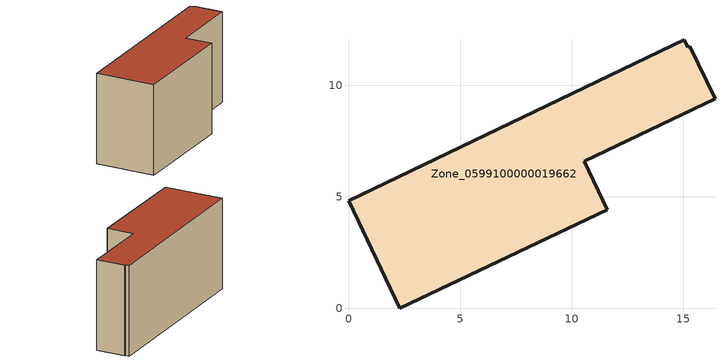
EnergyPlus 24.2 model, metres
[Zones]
Zone_0599100000019662
 floor ground (C_G): 0,4.83 15.04,12.04 15.21,11.71 15.3,11.74 16.43,9.38 10.56,6.59 11.61,4.41 2.3,0 z0
 wall outside (C_F): 2.3,0 11.61,4.41 10.56,6.59 16.43,9.38 15.3,11.74 15.21,11.71 15.04,12.04 0,4.83 2.3,0 z0:8.11
 roof outside (C_R): 15.04,12.04 0,4.83 2.3,0 11.61,4.41 10.56,6.59 16.43,9.38 15.3,11.74 15.21,11.71 z8.11
[BUILDING]
Pand.0599100000019662: North Axis=0; Terrain=City; Loads Convergence Tolerance Value=0.04; Temperature Convergence Tolerance Value=0.4; Solar Distribution=FullExterior; Maximum Number of Warmup Days=25; Minimum Number of Warmup Days=1
[Site:Location]
Rotterdam.The.Hague.AP_ZH_NLD Design_Conditions: Latitude=51.96; Longitude=4.45; Time Zone=1; Elevation=-4.5
[SITE:GROUNDTEMPERATURE:BUILDINGSURFACE]
18, 18, 18, 18, 18, 18, 18, 18, 18, 18, 18, 18
[MATERIAL] Thermal Absorptance=0.9; Solar Absorptance=0.7; Visible Absorptance=0.7
Name | Roughness | Thickness | Conductivity | Density | Specific Heat
G.TI.1975-1991 | MediumSmooth | 0.15 | 0.288461 | 540 | 1210
F.TI.1975-1991 | Rough | 0.3 | 0.230769 | 1920 | 840
R.TI.1975-1991 | MediumRough | 0.2 | 0.153846 | 1500 | 1000
[CONSTRUCTION]
C_G: G.TI.1975-1991
C_F: F.TI.1975-1991
C_R: R.TI.1975-1991
[ZONE]
Zone_0599100000019662: Type=1; Multiplier=1; Ceiling Height=Autocalculate; Volume=Autocalculate; Floor Area=autocalculate; Part of Total Floor Area=Yes
[ZONEINFILTRATION:DESIGNFLOWRATE]
Infil_Zone_0599100000019662: Zone or ZoneList or Space or SpaceList=Zone_0599100000019662; Schedule=AlwaysOn; Design Flow Rate Calculation Method=Flow/Area; Flow Rate per Floor Area=0.003; Constant Term Coefficient=1; Temperature Term Coefficient=0; Velocity Term Coefficient=0; Velocity Squared Term Coefficient=0
[HVACTEMPLATE:ZONE:IDEALLOADSAIRSYSTEM]
Zone_0599100000019662: Maximum Heating Supply Air Temperature=50; Minimum Cooling Supply Air Temperature=13; Maximum Heating Supply Air Humidity Ratio=0.0156; Minimum Cooling Supply Air Humidity Ratio=0.0077; Heating Limit=NoLimit; Cooling Limit=NoLimit; Dehumidification Control Type=ConstantSensibleHeatRatio; Cooling Sensible Heat Ratio=0.7; Dehumidification Setpoint=60; Humidification Control Type=None; Humidification Setpoint=30; Outdoor Air Method=None; Outdoor Air Flow Rate per Person=0.00944; Outdoor Air Flow Rate per Zone Floor Area=0; Outdoor Air Flow Rate per Zone=0; Demand Controlled Ventilation Type=None; Outdoor Air Economizer Type=NoEconomizer; Heat Recovery Type=None; Sensible Heat Recovery Effectiveness=0.7; Latent Heat Recovery Effectiveness=0.65
[ZONECONTROL:THERMOSTAT]
ThermostatControl_Zone_0599100000019662: Zone or ZoneList=Zone_0599100000019662; Control Type Schedule=DualSetpointControlType; Control 1=Thermostat_Zone_0599100000019662; Temperature Difference Between Cutout And Setpoint=0
[THERMOSTATSETPOINT:DUALSETPOINT]
Thermostat_Zone_0599100000019662: Heating Setpoint Temperature Schedule=HeatingSetpoint_Zone_0599100000019662; Cooling Setpoint Temperature Schedule=CoolingSetpoint_Zone_0599100000019662
[SCHEDULE:COMPACT]
HeatingSetpoint_Zone_0599100000019662: Through: 12/31, For: AllDays, Until: 24:00, 21
CoolingSetpoint_Zone_0599100000019662: Through: 12/31, For: AllDays, Until: 24:00, 24
DualSetpointControlType: Through: 12/31, For: AllDays, Until: 24:00, 4
AlwaysOn: Through: 12/31, For: AllDays, Until: 24:00, 1
